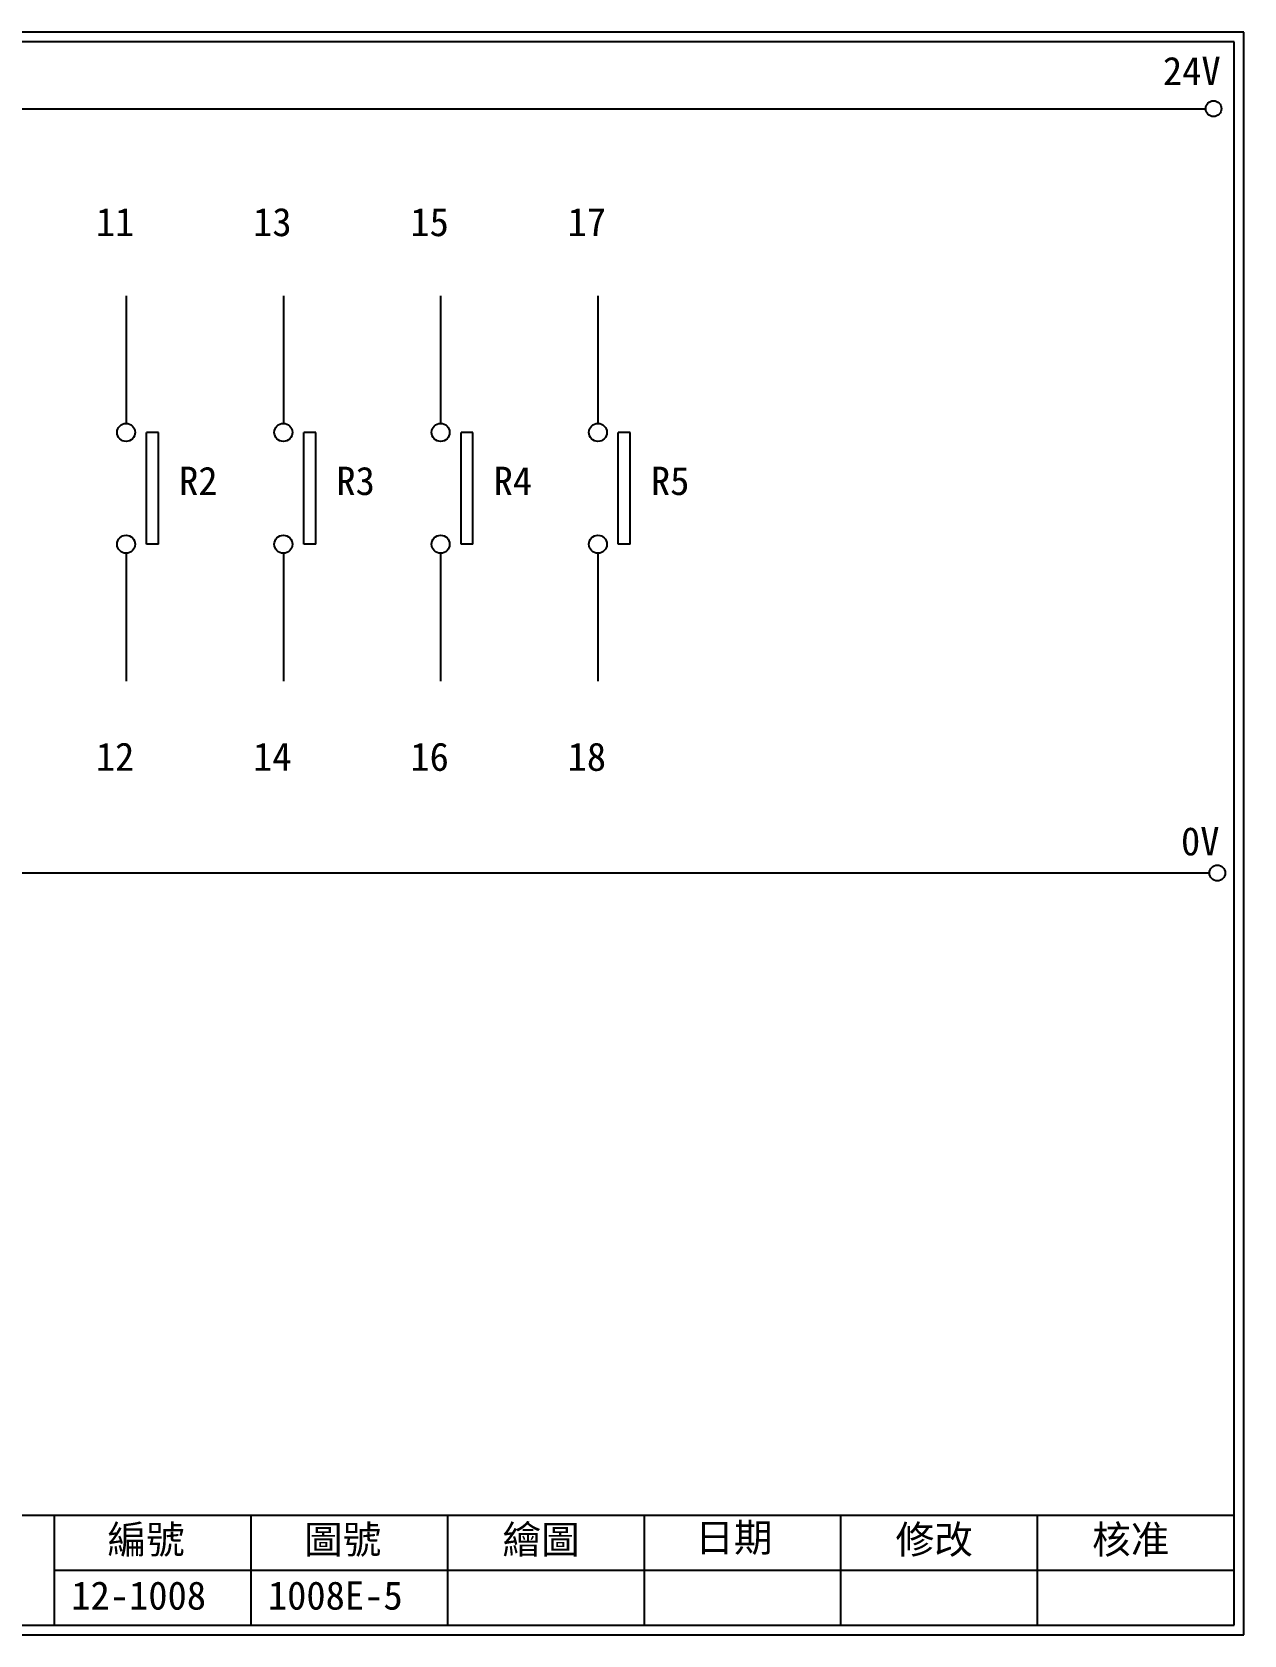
# Model space of a CAD drawing. Extents: x 926 to 1213, y 3 to 207.
# Drawn here: x 1058.6 to 1212.7, y 3 to 207 of the extents above; entities that cross this region are included whole.
import ezdxf

# ---------------------------------------------------------------- set-up
doc = ezdxf.new("R2010")
doc.units = 0
doc.layers.get('0').update_dxf_attribs({"linetype": 'CONTINUOUS'})
doc.layers.add('圖框層', color=7, linetype='CONTINUOUS')
doc.layers.add('標尺寸層', color=3, linetype='CONTINUOUS')
doc.styles.add('STSL', font='KAIU.TTF')

msp = doc.modelspace()

# ---------------------------------------------------------------- linework, layer by layer
for p, q in [((1074.69, 156.02), (1073.18, 156.02)), ((1094.69, 156.02), (1093.18, 156.02)), ((1114.69, 156.02), (1113.18, 156.02)), ((1134.69, 156.02), (1133.18, 156.02)), ((1074.69, 141.79), (1073.18, 141.79)), ((1094.69, 141.79), (1093.18, 141.79)), ((1114.69, 141.79), (1113.18, 141.79)), ((1134.69, 141.79), (1133.18, 141.79))]:
    msp.add_line(p, q)
for centre in [(1208.88, 197.22), (1209.36, 99.96)]:
    msp.add_circle(centre, 1)
at = {"layer": '圖框層', "color": 7}
for p, q in [((1212.74, 206.97), (925.74, 206.97)), ((1212.74, 3), (1212.74, 206.97)), ((1211.49, 205.72), (926.99, 205.72)), ((1211.49, 4.25), (1211.49, 205.72)), ((926.99, 18.25), (1211.49, 18.25)), ((1061.49, 4.25), (1061.49, 18.25)), ((1086.49, 4.25), (1086.49, 18.25)), ((1111.49, 4.25), (1111.49, 18.25)), ((1136.49, 4.25), (1136.49, 18.25)), ((1161.49, 4.25), (1161.49, 18.25)), ((1186.49, 4.25), (1186.49, 18.25)), ((1061.49, 11.25), (1211.49, 11.25)), ((926.99, 4.25), (1211.49, 4.25)), ((925.74, 3), (1212.74, 3))]:
    msp.add_line(p, q, dxfattribs=at)
at = {"layer": '標尺寸層', "color": 7}
for p, q in [((930.28, 197.22), (1207.88, 197.22)), ((1070.58, 173.42), (1070.58, 157.17)), ((1090.58, 173.42), (1090.58, 157.17)), ((1110.58, 173.42), (1110.58, 157.17)), ((1130.58, 173.42), (1130.58, 157.17)), ((1073.18, 141.79), (1073.18, 156.02)), ((1074.69, 141.79), (1074.69, 156.02)), ((1093.18, 141.79), (1093.18, 156.02)), ((1094.69, 141.79), (1094.69, 156.02)), ((1113.18, 141.79), (1113.18, 156.02)), ((1114.69, 141.79), (1114.69, 156.02)), ((1133.18, 141.79), (1133.18, 156.02)), ((1134.69, 141.79), (1134.69, 156.02)), ((1070.58, 140.63), (1070.58, 124.39)), ((1090.58, 140.63), (1090.58, 124.39)), ((1110.58, 140.63), (1110.58, 124.39)), ((1130.58, 140.63), (1130.58, 124.39)), ((930.49, 99.96), (1208.36, 99.96))]:
    msp.add_line(p, q, dxfattribs=at)
for centre in [(1070.58, 156.02), (1090.58, 156.02), (1110.58, 156.02), (1130.58, 156.02), (1070.58, 141.79), (1090.58, 141.79), (1110.58, 141.79), (1130.58, 141.79)]:
    msp.add_circle(centre, 1.15, dxfattribs=at)

# ---------------------------------------------------------------- texts
at = {"layer": '圖框層', "color": 4, "style": 'STSL'}
for s, p in [('24V', (1202.44, 200.22)), ('11', (1066.73, 181)), ('13', (1086.73, 181)), ('15', (1106.73, 181)), ('17', (1126.73, 181)), ('R2', (1077.32, 148.06)), ('R3', (1097.32, 148.06)), ('R4', (1117.32, 148.06)), ('R5', (1137.32, 148.06)), ('12', (1066.73, 112.96)), ('14', (1086.73, 112.96)), ('16', (1106.73, 112.96)), ('18', (1126.73, 112.96)), ('0V', (1204.74, 102.2)), ('編號', (1068.21, 13.34)), ('圖號', (1093.21, 13.34)), ('繪圖', (1118.44, 13.34)), ('日期', (1142.96, 13.59)), ('修改', (1168.44, 13.34)), ('核准', (1193.44, 13.34)), ('12-1008', (1063.61, 6.22)), ('1008E-5', (1088.61, 6.22))]:
    msp.add_text(s, height=3.6, dxfattribs=at).set_placement(p)

doc.saveas('drawing.dxf')
